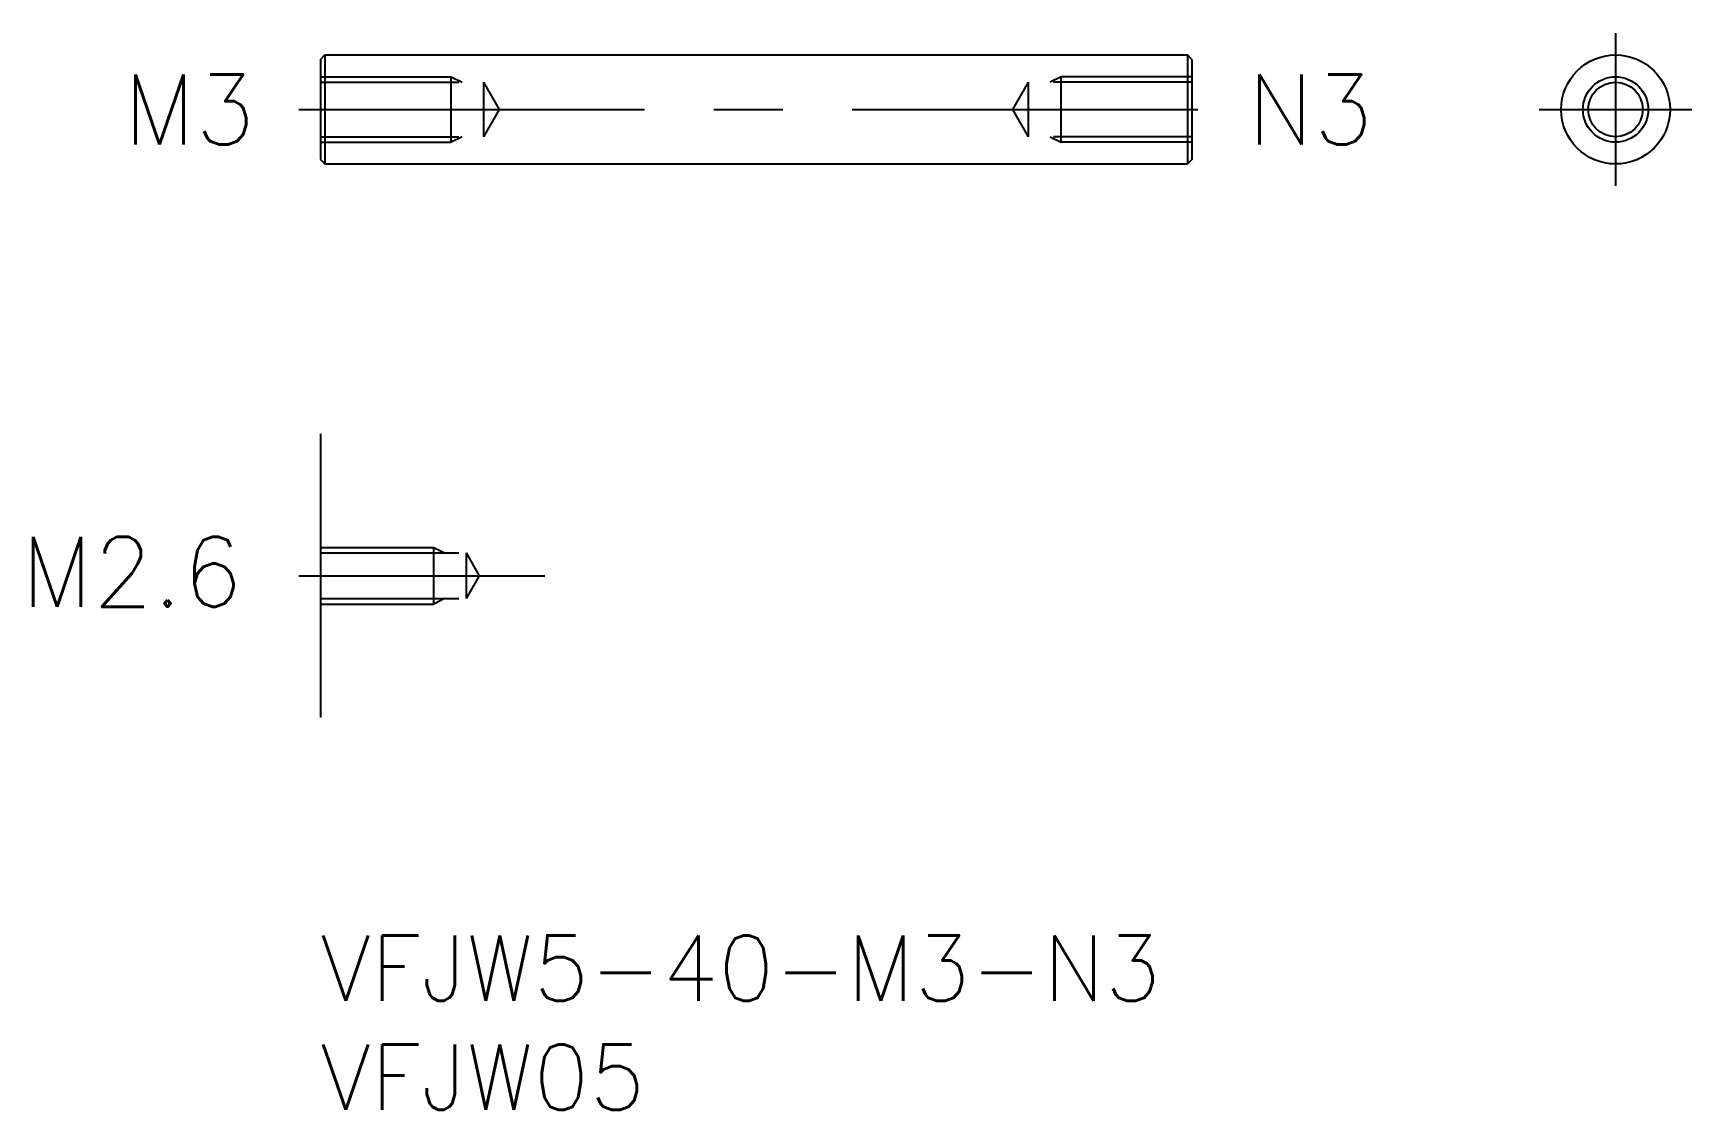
# Model space of a CAD drawing. Extents: x -13.2 to 62.9, y -8 to 41.4.
import ezdxf
from ezdxf.enums import TextEntityAlignment as Align

# ---------------------------------------------------------------- set-up
doc = ezdxf.new("R2010")
doc.units = 0
doc.header["$LTSCALE"] = 0.5
doc.linetypes.add('CENTER', pattern=[50.8, 31.75, -6.35, 6.35, -6.35])
doc.linetypes.add('DASHED', pattern=[19.05, 12.7, -6.35])
for name, color, linetype in [('MSM_CENTER', 1, 'CENTER'), ('MSM_CONTINUOUS', 7, 'CONTINUOUS'), ('MSM_DASHED', 4, 'DASHED'), ('MSM_NARROW', 5, 'CONTINUOUS'), ('MSM_PART_NUMBER', 7, 'CONTINUOUS')]:
    doc.layers.add(name, color=color, linetype=linetype)
doc.styles.get("Standard").update_dxf_attribs({"font": 'txt.shx', "height": 3, "bigfont": 'bigfont.shx'})

# ---------------------------------------------------------------- blocks, each defined once
blk = doc.blocks.new('*U2')
at = {"layer": 'MSM_PART_NUMBER'}
blk.add_text('VFJW5-40-M3-N3', height=3, dxfattribs=at).set_placement((0, -3))
blk = doc.blocks.new('*U3')
at = {"layer": 'MSM_PART_NUMBER'}
blk.add_text('VFJW05', height=3, dxfattribs=at).set_placement((0, -8))

msp = doc.modelspace()

# ---------------------------------------------------------------- linework, layer by layer
at = {"layer": 'MSM_CENTER'}
for p, q in [((59.444, 41.396), (59.444, 34.396)), ((-1, 37.896), (41, 37.896)), ((55.944, 37.896), (62.944, 37.896)), ((-1, 16.507), (10.306, 16.507))]:
    msp.add_line(p, q, dxfattribs=at)
at = {"layer": 'MSM_CONTINUOUS'}
for p, q in [((0, 40.196), (0.2, 40.396)), ((0.2, 40.396), (39.8, 40.396)), ((0.2, 40.396), (0.2, 35.396)), ((39.8, 40.396), (39.8, 35.396)), ((40, 40.196), (39.8, 40.396)), ((0, 40.196), (0, 35.596)), ((40, 40.196), (40, 35.596)), ((0, 35.596), (0.2, 35.396)), ((0.2, 35.396), (39.8, 35.396)), ((40, 35.596), (39.8, 35.396)), ((0, 23.014), (0, 10))]:
    msp.add_line(p, q, dxfattribs=at)
for radius in [2.5, 1.25]:
    msp.add_circle((59.444, 37.896), radius, dxfattribs=at)
at = {"layer": 'MSM_DASHED'}
for p, q in [((0, 39.396), (6, 39.396)), ((0, 39.146), (7.5, 39.146)), ((6, 39.396), (6.5, 39.146)), ((6, 36.396), (6, 39.396)), ((8.222, 37.896), (7.5, 39.146)), ((7.5, 36.646), (7.5, 39.146)), ((31.778, 37.896), (32.5, 39.146)), ((40, 39.146), (32.5, 39.146)), ((32.5, 36.646), (32.5, 39.146)), ((34, 39.396), (33.5, 39.146)), ((40, 39.396), (34, 39.396)), ((34, 36.396), (34, 39.396)), ((7.5, 36.646), (8.222, 37.896)), ((32.5, 36.646), (31.778, 37.896)), ((0, 36.646), (7.5, 36.646)), ((6.5, 36.646), (6, 36.396)), ((40, 36.646), (32.5, 36.646)), ((33.5, 36.646), (34, 36.396)), ((0, 36.396), (6, 36.396)), ((40, 36.396), (34, 36.396))]:
    msp.add_line(p, q, dxfattribs=at)
at = {"layer": 'MSM_DASHED', "linetype": 'DASHED'}
for p, q in [((0, 17.807), (5.2, 17.807)), ((0, 17.557), (6.7, 17.557)), ((5.2, 15.207), (5.2, 17.807)), ((5.2, 17.807), (5.7, 17.557)), ((7.306, 16.507), (6.7, 17.557)), ((6.7, 15.457), (6.7, 17.557)), ((6.7, 15.457), (7.306, 16.507)), ((0, 15.457), (6.7, 15.457)), ((5.7, 15.457), (5.2, 15.207)), ((0, 15.207), (5.2, 15.207))]:
    msp.add_line(p, q, dxfattribs=at)
at = {"layer": 'MSM_NARROW'}
msp.add_circle((59.444, 37.896), 1.5, dxfattribs=at)

# ---------------------------------------------------------------- block references
at = {"layer": 'MSM_CONTINUOUS'}
for name in ['*U2', '*U3']:
    msp.add_blockref(name, (0, 0), dxfattribs=at)

# ---------------------------------------------------------------- texts
for s, p in [('M3', (-3, 37.896)), ('N3', (48.317, 37.896)), ('M2.6', (-3.586, 16.684))]:
    msp.add_text(s, height=3.2, dxfattribs=at).set_placement(p, align=Align.MIDDLE_RIGHT)

doc.saveas('drawing.dxf')
